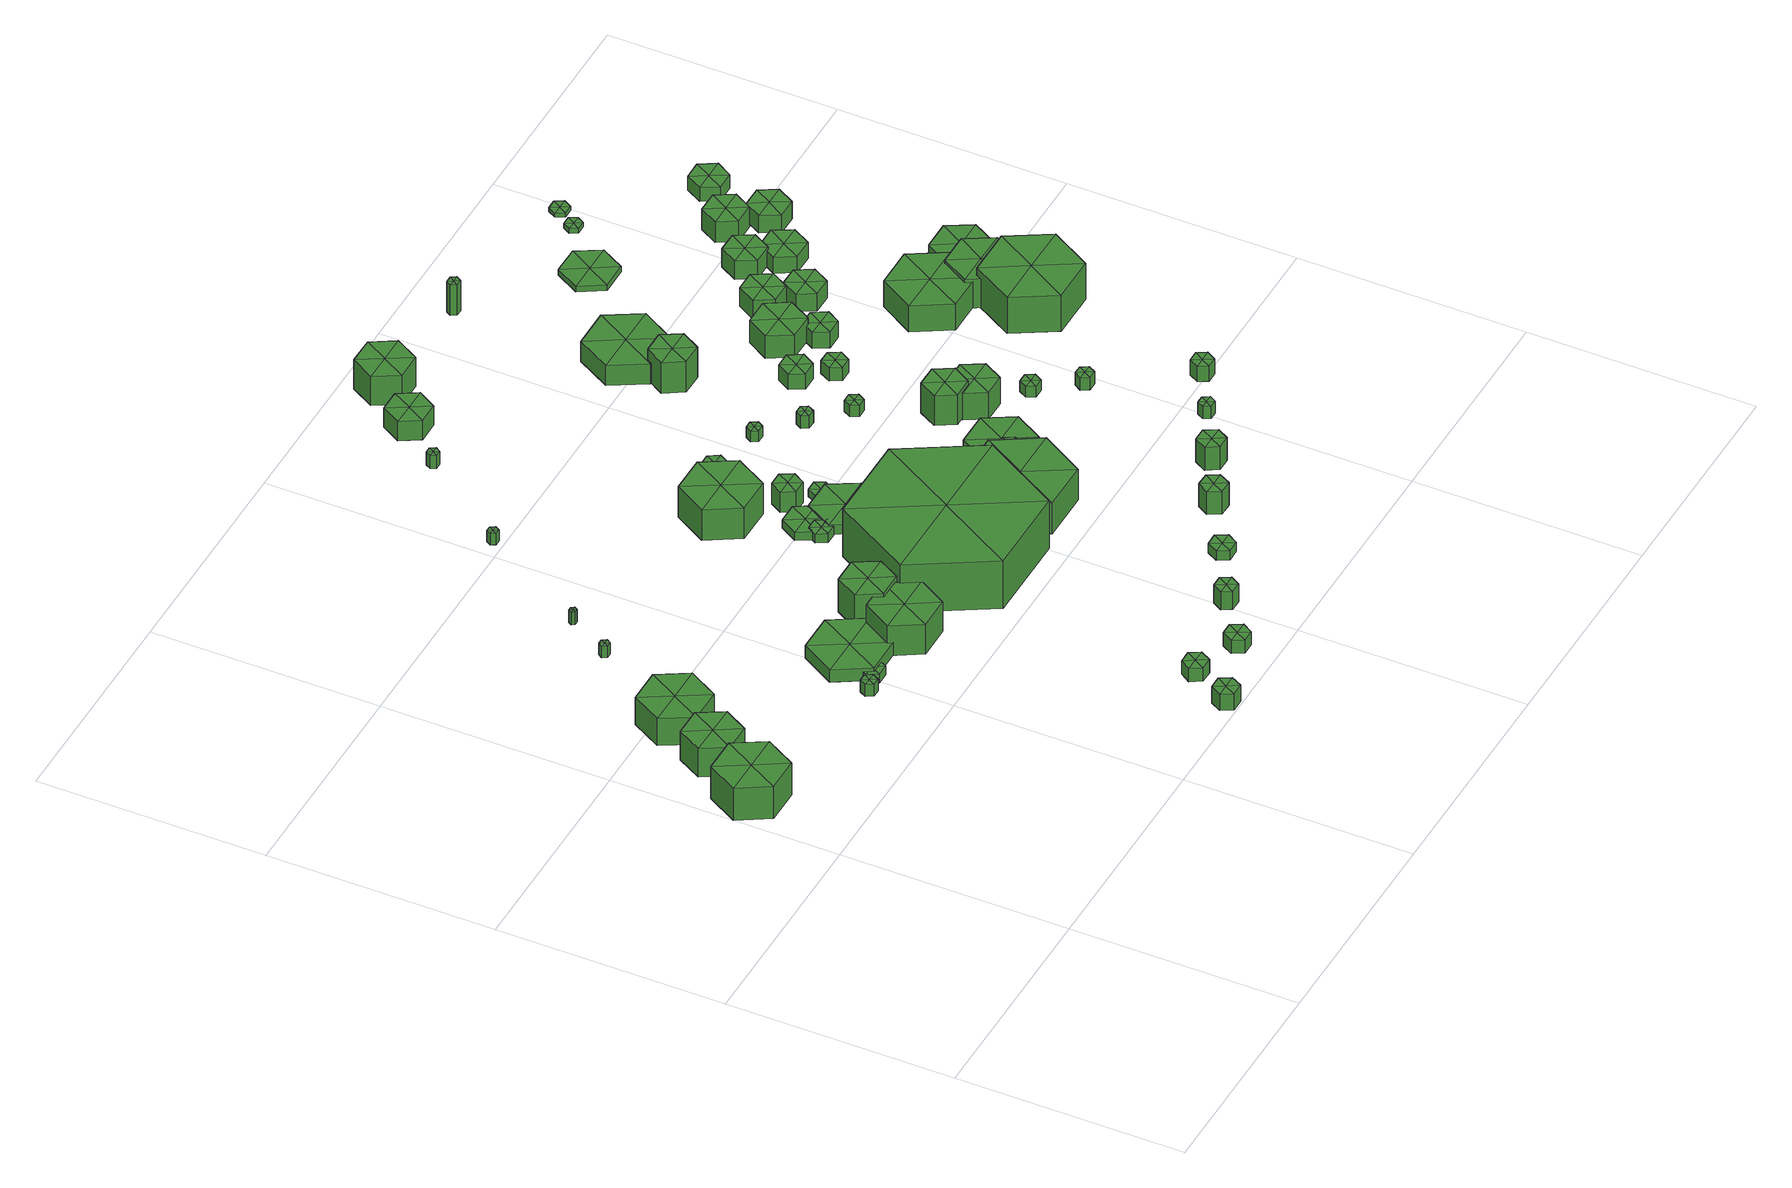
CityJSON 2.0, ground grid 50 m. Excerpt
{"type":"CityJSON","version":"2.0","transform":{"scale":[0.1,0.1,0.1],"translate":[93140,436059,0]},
"CityObjects":{
"tree1":{"type":"SolitaryVegetationObject","attributes":{"Point Count":10255,"Average Intensity":0,"Average Number of Returns":3.85},"geometry":[{"type":"MultiSurface","lod":"1","boundaries":[[[0,1,2]],[[0,2,3]],[[0,3,4]],[[0,4,5]],[[0,5,6]],[[0,6,1]],[[1,7,8,2]],[[2,8,9,3]],[[3,9,10,4]],[[4,10,11,5]],[[5,11,12,6]],[[6,12,7,1]],[[13,8,7]],[[13,9,8]],[[13,10,9]],[[13,11,10]],[[13,12,11]],[[13,7,12]]]}]},
"tree2":{"type":"SolitaryVegetationObject","attributes":{"Point Count":6883,"Average Intensity":0,"Average Number of Returns":3.91},"geometry":[{"type":"MultiSurface","lod":"1","boundaries":[[[14,15,16]],[[14,16,17]],[[14,17,18]],[[14,18,19]],[[14,19,20]],[[14,20,15]],[[15,21,22,16]],[[16,22,23,17]],[[17,23,24,18]],[[18,24,25,19]],[[19,25,26,20]],[[20,26,21,15]],[[27,22,21]],[[27,23,22]],[[27,24,23]],[[27,25,24]],[[27,26,25]],[[27,21,26]]]}]},
"tree3":{"type":"SolitaryVegetationObject","attributes":{"Point Count":7567,"Average Intensity":0,"Average Number of Returns":3.78},"geometry":[{"type":"MultiSurface","lod":"1","boundaries":[[[28,29,30]],[[28,30,31]],[[28,31,32]],[[28,32,33]],[[28,33,34]],[[28,34,29]],[[29,35,36,30]],[[30,36,37,31]],[[31,37,38,32]],[[32,38,39,33]],[[33,39,40,34]],[[34,40,35,29]],[[41,36,35]],[[41,37,36]],[[41,38,37]],[[41,39,38]],[[41,40,39]],[[41,35,40]]]}]},
"tree4":{"type":"SolitaryVegetationObject","attributes":{"Point Count":204,"Average Intensity":0,"Average Number of Returns":1.75},"geometry":[{"type":"MultiSurface","lod":"1","boundaries":[[[42,43,44]],[[42,44,45]],[[42,45,46]],[[42,46,47]],[[42,47,48]],[[42,48,43]],[[43,49,50,44]],[[44,50,51,45]],[[45,51,52,46]],[[46,52,53,47]],[[47,53,54,48]],[[48,54,49,43]],[[55,50,49]],[[55,51,50]],[[55,52,51]],[[55,53,52]],[[55,54,53]],[[55,49,54]]]}]},
"tree5":{"type":"SolitaryVegetationObject","attributes":{"Point Count":142,"Average Intensity":0,"Average Number of Returns":3.11},"geometry":[{"type":"MultiSurface","lod":"1","boundaries":[[[56,57,58]],[[56,58,59]],[[56,59,60]],[[56,60,61]],[[56,61,62]],[[56,62,57]],[[57,63,64,58]],[[58,64,65,59]],[[59,65,66,60]],[[60,66,67,61]],[[61,67,68,62]],[[62,68,63,57]],[[69,64,63]],[[69,65,64]],[[69,66,65]],[[69,67,66]],[[69,68,67]],[[69,63,68]]]}]},
"tree6":{"type":"SolitaryVegetationObject","attributes":{"Point Count":363,"Average Intensity":0,"Average Number of Returns":2.79},"geometry":[{"type":"MultiSurface","lod":"1","boundaries":[[[70,71,72]],[[70,72,73]],[[70,73,74]],[[70,74,75]],[[70,75,76]],[[70,76,71]],[[71,77,78,72]],[[72,78,79,73]],[[73,79,80,74]],[[74,80,81,75]],[[75,81,82,76]],[[76,82,77,71]],[[83,78,77]],[[83,79,78]],[[83,80,79]],[[83,81,80]],[[83,82,81]],[[83,77,82]]]}]},
"tree7":{"type":"SolitaryVegetationObject","attributes":{"Point Count":779,"Average Intensity":0,"Average Number of Returns":4.23},"geometry":[{"type":"MultiSurface","lod":"1","boundaries":[[[84,85,86]],[[84,86,87]],[[84,87,88]],[[84,88,89]],[[84,89,90]],[[84,90,85]],[[85,91,92,86]],[[86,92,93,87]],[[87,93,94,88]],[[88,94,95,89]],[[89,95,96,90]],[[90,96,91,85]],[[97,92,91]],[[97,93,92]],[[97,94,93]],[[97,95,94]],[[97,96,95]],[[97,91,96]]]}]},
"tree8":{"type":"SolitaryVegetationObject","attributes":{"Point Count":1759,"Average Intensity":0,"Average Number of Returns":2.77},"geometry":[{"type":"MultiSurface","lod":"1","boundaries":[[[98,99,100]],[[98,100,101]],[[98,101,102]],[[98,102,103]],[[98,103,104]],[[98,104,99]],[[99,105,106,100]],[[100,106,107,101]],[[101,107,108,102]],[[102,108,109,103]],[[103,109,110,104]],[[104,110,105,99]],[[111,106,105]],[[111,107,106]],[[111,108,107]],[[111,109,108]],[[111,110,109]],[[111,105,110]]]}]},
"tree9":{"type":"SolitaryVegetationObject","attributes":{"Point Count":129,"Average Intensity":0,"Average Number of Returns":3.16},"geometry":[{"type":"MultiSurface","lod":"1","boundaries":[[[112,113,114]],[[112,114,115]],[[112,115,116]],[[112,116,117]],[[112,117,118]],[[112,118,113]],[[113,119,120,114]],[[114,120,121,115]],[[115,121,122,116]],[[116,122,123,117]],[[117,123,124,118]],[[118,124,119,113]],[[125,120,119]],[[125,121,120]],[[125,122,121]],[[125,123,122]],[[125,124,123]],[[125,119,124]]]}]},
"tree10":{"type":"SolitaryVegetationObject","attributes":{"Point Count":512,"Average Intensity":0,"Average Number of Returns":4.14},"geometry":[{"type":"MultiSurface","lod":"1","boundaries":[[[126,127,128]],[[126,128,129]],[[126,129,130]],[[126,130,131]],[[126,131,132]],[[126,132,127]],[[127,133,134,128]],[[128,134,135,129]],[[129,135,136,130]],[[130,136,137,131]],[[131,137,138,132]],[[132,138,133,127]],[[139,134,133]],[[139,135,134]],[[139,136,135]],[[139,137,136]],[[139,138,137]],[[139,133,138]]]}]},
"tree11":{"type":"SolitaryVegetationObject","attributes":{"Point Count":4995,"Average Intensity":0,"Average Number of Returns":3.78},"geometry":[{"type":"MultiSurface","lod":"1","boundaries":[[[140,141,142]],[[140,142,143]],[[140,143,144]],[[140,144,145]],[[140,145,146]],[[140,146,141]],[[141,147,148,142]],[[142,148,149,143]],[[143,149,150,144]],[[144,150,151,145]],[[145,151,152,146]],[[146,152,147,141]],[[153,148,147]],[[153,149,148]],[[153,150,149]],[[153,151,150]],[[153,152,151]],[[153,147,152]]]}]},
"tree12":{"type":"SolitaryVegetationObject","attributes":{"Point Count":1587,"Average Intensity":0,"Average Number of Returns":3.86},"geometry":[{"type":"MultiSurface","lod":"1","boundaries":[[[154,155,156]],[[154,156,157]],[[154,157,158]],[[154,158,159]],[[154,159,160]],[[154,160,155]],[[155,161,162,156]],[[156,162,163,157]],[[157,163,164,158]],[[158,164,165,159]],[[159,165,166,160]],[[160,166,161,155]],[[167,162,161]],[[167,163,162]],[[167,164,163]],[[167,165,164]],[[167,166,165]],[[167,161,166]]]}]},
"tree13":{"type":"SolitaryVegetationObject","attributes":{"Point Count":601,"Average Intensity":0,"Average Number of Returns":4.04},"geometry":[{"type":"MultiSurface","lod":"1","boundaries":[[[168,169,170]],[[168,170,171]],[[168,171,172]],[[168,172,173]],[[168,173,174]],[[168,174,169]],[[169,175,176,170]],[[170,176,177,171]],[[171,177,178,172]],[[172,178,179,173]],[[173,179,180,174]],[[174,180,175,169]],[[181,176,175]],[[181,177,176]],[[181,178,177]],[[181,179,178]],[[181,180,179]],[[181,175,180]]]}]},
"tree14":{"type":"SolitaryVegetationObject","attributes":{"Point Count":152,"Average Intensity":0,"Average Number of Returns":3.23},"geometry":[{"type":"MultiSurface","lod":"1","boundaries":[[[182,183,184]],[[182,184,185]],[[182,185,186]],[[182,186,187]],[[182,187,188]],[[182,188,183]],[[183,189,190,184]],[[184,190,191,185]],[[185,191,192,186]],[[186,192,193,187]],[[187,193,194,188]],[[188,194,189,183]],[[195,190,189]],[[195,191,190]],[[195,192,191]],[[195,193,192]],[[195,194,193]],[[195,189,194]]]}]},
"tree15":{"type":"SolitaryVegetationObject","attributes":{"Point Count":651,"Average Intensity":0,"Average Number of Returns":4.26},"geometry":[{"type":"MultiSurface","lod":"1","boundaries":[[[196,197,198]],[[196,198,199]],[[196,199,200]],[[196,200,201]],[[196,201,202]],[[196,202,197]],[[197,203,204,198]],[[198,204,205,199]],[[199,205,206,200]],[[200,206,207,201]],[[201,207,208,202]],[[202,208,203,197]],[[209,204,203]],[[209,205,204]],[[209,206,205]],[[209,207,206]],[[209,208,207]],[[209,203,208]]]}]},
"tree16":{"type":"SolitaryVegetationObject","attributes":{"Point Count":48356,"Average Intensity":0,"Average Number of Returns":3.88},"geometry":[{"type":"MultiSurface","lod":"1","boundaries":[[[210,211,212]],[[210,212,213]],[[210,213,214]],[[210,214,215]],[[210,215,216]],[[210,216,211]],[[211,217,218,212]],[[212,218,219,213]],[[213,219,220,214]],[[214,220,221,215]],[[215,221,222,216]],[[216,222,217,211]],[[223,218,217]],[[223,219,218]],[[223,220,219]],[[223,221,220]],[[223,222,221]],[[223,217,222]]]}]},
"tree17":{"type":"SolitaryVegetationObject","attributes":{"Point Count":199,"Average Intensity":0,"Average Number of Returns":3.47},"geometry":[{"type":"MultiSurface","lod":"1","boundaries":[[[224,225,226]],[[224,226,227]],[[224,227,228]],[[224,228,229]],[[224,229,230]],[[224,230,225]],[[225,231,232,226]],[[226,232,233,227]],[[227,233,234,228]],[[228,234,235,229]],[[229,235,236,230]],[[230,236,231,225]],[[237,232,231]],[[237,233,232]],[[237,234,233]],[[237,235,234]],[[237,236,235]],[[237,231,236]]]}]},
"tree18":{"type":"SolitaryVegetationObject","attributes":{"Point Count":433,"Average Intensity":0,"Average Number of Returns":3.18},"geometry":[{"type":"MultiSurface","lod":"1","boundaries":[[[238,239,240]],[[238,240,241]],[[238,241,242]],[[238,242,243]],[[238,243,244]],[[238,244,239]],[[239,245,246,240]],[[240,246,247,241]],[[241,247,248,242]],[[242,248,249,243]],[[243,249,250,244]],[[244,250,245,239]],[[251,246,245]],[[251,247,246]],[[251,248,247]],[[251,249,248]],[[251,250,249]],[[251,245,250]]]}]},
"tree19":{"type":"SolitaryVegetationObject","attributes":{"Point Count":2007,"Average Intensity":0,"Average Number of Returns":2.82},"geometry":[{"type":"MultiSurface","lod":"1","boundaries":[[[252,253,254]],[[252,254,255]],[[252,255,256]],[[252,256,257]],[[252,257,258]],[[252,258,253]],[[253,259,260,254]],[[254,260,261,255]],[[255,261,262,256]],[[256,262,263,257]],[[257,263,264,258]],[[258,264,259,253]],[[265,260,259]],[[265,261,260]],[[265,262,261]],[[265,263,262]],[[265,264,263]],[[265,259,264]]]}]},
"tree20":{"type":"SolitaryVegetationObject","attributes":{"Point Count":2214,"Average Intensity":0,"Average Number of Returns":3.38},"geometry":[{"type":"MultiSurface","lod":"1","boundaries":[[[266,267,268]],[[266,268,269]],[[266,269,270]],[[266,270,271]],[[266,271,272]],[[266,272,267]],[[267,273,274,268]],[[268,274,275,269]],[[269,275,276,270]],[[270,276,277,271]],[[271,277,278,272]],[[272,278,273,267]],[[279,274,273]],[[279,275,274]],[[279,276,275]],[[279,277,276]],[[279,278,277]],[[279,273,278]]]}]},
"tree21":{"type":"SolitaryVegetationObject","attributes":{"Point Count":153,"Average Intensity":0,"Average Number of Returns":3.01},"geometry":[{"type":"MultiSurface","lod":"1","boundaries":[[[280,281,282]],[[280,282,283]],[[280,283,284]],[[280,284,285]],[[280,285,286]],[[280,286,281]],[[281,287,288,282]],[[282,288,289,283]],[[283,289,290,284]],[[284,290,291,285]],[[285,291,292,286]],[[286,292,287,281]],[[293,288,287]],[[293,289,288]],[[293,290,289]],[[293,291,290]],[[293,292,291]],[[293,287,292]]]}]},
"tree22":{"type":"SolitaryVegetationObject","attributes":{"Point Count":744,"Average Intensity":0,"Average Number of Returns":3.3},"geometry":[{"type":"MultiSurface","lod":"1","boundaries":[[[294,295,296]],[[294,296,297]],[[294,297,298]],[[294,298,299]],[[294,299,300]],[[294,300,295]],[[295,301,302,296]],[[296,302,303,297]],[[297,303,304,298]],[[298,304,305,299]],[[299,305,306,300]],[[300,306,301,295]],[[307,302,301]],[[307,303,302]],[[307,304,303]],[[307,305,304]],[[307,306,305]],[[307,301,306]]]}]},
"tree23":{"type":"SolitaryVegetationObject","attributes":{"Point Count":1454,"Average Intensity":0,"Average Number of Returns":3.81},"geometry":[{"type":"MultiSurface","lod":"1","boundaries":[[[308,309,310]],[[308,310,311]],[[308,311,312]],[[308,312,313]],[[308,313,314]],[[308,314,309]],[[309,315,316,310]],[[310,316,317,311]],[[311,317,318,312]],[[312,318,319,313]],[[313,319,320,314]],[[314,320,315,309]],[[321,316,315]],[[321,317,316]],[[321,318,317]],[[321,319,318]],[[321,320,319]],[[321,315,320]]]}]},
"tree24":{"type":"SolitaryVegetationObject","attributes":{"Point Count":335,"Average Intensity":0,"Average Number of Returns":3.13},"geometry":[{"type":"MultiSurface","lod":"1","boundaries":[[[322,323,324]],[[322,324,325]],[[322,325,326]],[[322,326,327]],[[322,327,328]],[[322,328,323]],[[323,329,330,324]],[[324,330,331,325]],[[325,331,332,326]],[[326,332,333,327]],[[327,333,334,328]],[[328,334,329,323]],[[335,330,329]],[[335,331,330]],[[335,332,331]],[[335,333,332]],[[335,334,333]],[[335,329,334]]]}]},
"tree25":{"type":"SolitaryVegetationObject","attributes":{"Point Count":304,"Average Intensity":0,"Average Number of Returns":2.59},"geometry":[{"type":"MultiSurface","lod":"1","boundaries":[[[336,337,338]],[[336,338,339]],[[336,339,340]],[[336,340,341]],[[336,341,342]],[[336,342,337]],[[337,343,344,338]],[[338,344,345,339]],[[339,345,346,340]],[[340,346,347,341]],[[341,347,348,342]],[[342,348,343,337]],[[349,344,343]],[[349,345,344]],[[349,346,345]],[[349,347,346]],[[349,348,347]],[[349,343,348]]]}]},
"tree26":{"type":"SolitaryVegetationObject","attributes":{"Point Count":5925,"Average Intensity":0,"Average Number of Returns":3.79},"geometry":[{"type":"MultiSurface","lod":"1","boundaries":[[[350,351,352]],[[350,352,353]],[[350,353,354]],[[350,354,355]],[[350,355,356]],[[350,356,351]],[[351,357,358,352]],[[352,358,359,353]],[[353,359,360,354]],[[354,360,361,355]],[[355,361,362,356]],[[356,362,357,351]],[[363,358,357]],[[363,359,358]],[[363,360,359]],[[363,361,360]],[[363,362,361]],[[363,357,362]]]}]},
"tree27":{"type":"SolitaryVegetationObject","attributes":{"Point Count":3020,"Average Intensity":0,"Average Number of Returns":3.9},"geometry":[{"type":"MultiSurface","lod":"1","boundaries":[[[364,365,366]],[[364,366,367]],[[364,367,368]],[[364,368,369]],[[364,369,370]],[[364,370,365]],[[365,371,372,366]],[[366,372,373,367]],[[367,373,374,368]],[[368,374,375,369]],[[369,375,376,370]],[[370,376,371,365]],[[377,372,371]],[[377,373,372]],[[377,374,373]],[[377,375,374]],[[377,376,375]],[[377,371,376]]]}]},
"tree28":{"type":"SolitaryVegetationObject","attributes":{"Point Count":1573,"Average Intensity":0,"Average Number of Returns":2.73},"geometry":[{"type":"MultiSurface","lod":"1","boundaries":[[[378,379,380]],[[378,380,381]],[[378,381,382]],[[378,382,383]],[[378,383,384]],[[378,384,379]],[[379,385,386,380]],[[380,386,387,381]],[[381,387,388,382]],[[382,388,389,383]],[[383,389,390,384]],[[384,390,385,379]],[[391,386,385]],[[391,387,386]],[[391,388,387]],[[391,389,388]],[[391,390,389]],[[391,385,390]]]}]},
"tree29":{"type":"SolitaryVegetationObject","attributes":{"Point Count":1858,"Average Intensity":0,"Average Number of Returns":4.19},"geometry":[{"type":"MultiSurface","lod":"1","boundaries":[[[392,393,394]],[[392,394,395]],[[392,395,396]],[[392,396,397]],[[392,397,398]],[[392,398,393]],[[393,399,400,394]],[[394,400,401,395]],[[395,401,402,396]],[[396,402,403,397]],[[397,403,404,398]],[[398,404,399,393]],[[405,400,399]],[[405,401,400]],[[405,402,401]],[[405,403,402]],[[405,404,403]],[[405,399,404]]]}]},
"tree30":{"type":"SolitaryVegetationObject","attributes":{"Point Count":348,"Average Intensity":0,"Average Number of Returns":1.92},"geometry":[{"type":"MultiSurface","lod":"1","boundaries":[[[406,407,408]],[[406,408,409]],[[406,409,410]],[[406,410,411]],[[406,411,412]],[[406,412,407]],[[407,413,414,408]],[[408,414,415,409]],[[409,415,416,410]],[[410,416,417,411]],[[411,417,418,412]],[[412,418,413,407]],[[419,414,413]],[[419,415,414]],[[419,416,415]],[[419,417,416]],[[419,418,417]],[[419,413,418]]]}]},
"tree31":{"type":"SolitaryVegetationObject","attributes":{"Point Count":319,"Average Intensity":0,"Average Number of Returns":3.71},"geometry":[{"type":"MultiSurface","lod":"1","boundaries":[[[420,421,422]],[[420,422,423]],[[420,423,424]],[[420,424,425]],[[420,425,426]],[[420,426,421]],[[421,427,428,422]],[[422,428,429,423]],[[423,429,430,424]],[[424,430,431,425]],[[425,431,432,426]],[[426,432,427,421]],[[433,428,427]],[[433,429,428]],[[433,430,429]],[[433,431,430]],[[433,432,431]],[[433,427,432]]]}]},
"tree32":{"type":"SolitaryVegetationObject","attributes":{"Point Count":6225,"Average Intensity":0,"Average Number of Returns":3.82},"geometry":[{"type":"MultiSurface","lod":"1","boundaries":[[[434,435,436]],[[434,436,437]],[[434,437,438]],[[434,438,439]],[[434,439,440]],[[434,440,435]],[[435,441,442,436]],[[436,442,443,437]],[[437,443,444,438]],[[438,444,445,439]],[[439,445,446,440]],[[440,446,441,435]],[[447,442,441]],[[447,443,442]],[[447,444,443]],[[447,445,444]],[[447,446,445]],[[447,441,446]]]}]},
"tree33":{"type":"SolitaryVegetationObject","attributes":{"Point Count":1496,"Average Intensity":0,"Average Number of Returns":3.72},"geometry":[{"type":"MultiSurface","lod":"1","boundaries":[[[448,449,450]],[[448,450,451]],[[448,451,452]],[[448,452,453]],[[448,453,454]],[[448,454,449]],[[449,455,456,450]],[[450,456,457,451]],[[451,457,458,452]],[[452,458,459,453]],[[453,459,460,454]],[[454,460,455,449]],[[461,456,455]],[[461,457,456]],[[461,458,457]],[[461,459,458]],[[461,460,459]],[[461,455,460]]]}]},
"tree34":{"type":"SolitaryVegetationObject","attributes":{"Point Count":400,"Average Intensity":0,"Average Number of Returns":3.74},"geometry":[{"type":"MultiSurface","lod":"1","boundaries":[[[462,463,464]],[[462,464,465]],[[462,465,466]],[[462,466,467]],[[462,467,468]],[[462,468,463]],[[463,469,470,464]],[[464,470,471,465]],[[465,471,472,466]],[[466,472,473,467]],[[467,473,474,468]],[[468,474,469,463]],[[475,470,469]],[[475,471,470]],[[475,472,471]],[[475,473,472]],[[475,474,473]],[[475,469,474]]]}]},
"tree35":{"type":"SolitaryVegetationObject","attributes":{"Point Count":1701,"Average Intensity":0,"Average Number of Returns":3.98},"geometry":[{"type":"MultiSurface","lod":"1","boundaries":[[[476,477,478]],[[476,478,479]],[[476,479,480]],[[476,480,481]],[[476,481,482]],[[476,482,477]],[[477,483,484,478]],[[478,484,485,479]],[[479,485,486,480]],[[480,486,487,481]],[[481,487,488,482]],[[482,488,483,477]],[[489,484,483]],[[489,485,484]],[[489,486,485]],[[489,487,486]],[[489,488,487]],[[489,483,488]]]}]},
"tree36":{"type":"SolitaryVegetationObject","attributes":{"Point Count":415,"Average Intensity":0,"Average Number of Returns":3.46},"geometry":[{"type":"MultiSurface","lod":"1","boundaries":[[[490,491,492]],[[490,492,493]],[[490,493,494]],[[490,494,495]],[[490,495,496]],[[490,496,491]],[[491,497,498,492]],[[492,498,499,493]],[[493,499,500,494]],[[494,500,501,495]],[[495,501,502,496]],[[496,502,497,491]],[[503,498,497]],[[503,499,498]],[[503,500,499]],[[503,501,500]],[[503,502,501]],[[503,497,502]]]}]},
"tree37":{"type":"SolitaryVegetationObject","attributes":{"Point Count":1067,"Average Intensity":0,"Average Number of Returns":2.65},"geometry":[{"type":"MultiSurface","lod":"1","boundaries":[[[504,505,506]],[[504,506,507]],[[504,507,508]],[[504,508,509]],[[504,509,510]],[[504,510,505]],[[505,511,512,506]],[[506,512,513,507]],[[507,513,514,508]],[[508,514,515,509]],[[509,515,516,510]],[[510,516,511,505]],[[517,512,511]],[[517,513,512]],[[517,514,513]],[[517,515,514]],[[517,516,515]],[[517,511,516]]]}]},
"tree38":{"type":"SolitaryVegetationObject","attributes":{"Point Count":260,"Average Intensity":0,"Average Number of Returns":1.62},"geometry":[{"type":"MultiSurface","lod":"1","boundaries":[[[518,519,520]],[[518,520,521]],[[518,521,522]],[[518,522,523]],[[518,523,524]],[[518,524,519]],[[519,525,526,520]],[[520,526,527,521]],[[521,527,528,522]],[[522,528,529,523]],[[523,529,530,524]],[[524,530,525,519]],[[531,526,525]],[[531,527,526]],[[531,528,527]],[[531,529,528]],[[531,530,529]],[[531,525,530]]]}]},
"tree39":{"type":"SolitaryVegetationObject","attributes":{"Point Count":3592,"Average Intensity":0,"Average Number of Returns":4.32},"geometry":[{"type":"MultiSurface","lod":"1","boundaries":[[[532,533,534]],[[532,534,535]],[[532,535,536]],[[532,536,537]],[[532,537,538]],[[532,538,533]],[[533,539,540,534]],[[534,540,541,535]],[[535,541,542,536]],[[536,542,543,537]],[[537,543,544,538]],[[538,544,539,533]],[[545,540,539]],[[545,541,540]],[[545,542,541]],[[545,543,542]],[[545,544,543]],[[545,539,544]]]}]},
"tree40":{"type":"SolitaryVegetationObject","attributes":{"Point Count":1185,"Average Intensity":0,"Average Number of Returns":3.66},"geometry":[{"type":"MultiSurface","lod":"1","boundaries":[[[546,547,548]],[[546,548,549]],[[546,549,550]],[[546,550,551]],[[546,551,552]],[[546,552,547]],[[547,553,554,548]],[[548,554,555,549]],[[549,555,556,550]],[[550,556,557,551]],[[551,557,558,552]],[[552,558,553,547]],[[559,554,553]],[[559,555,554]],[[559,556,555]],[[559,557,556]],[[559,558,557]],[[559,553,558]]]}]},
"tree41":{"type":"SolitaryVegetationObject","attributes":{"Point Count":1926,"Average Intensity":0,"Average Number of Returns":3.17},"geometry":[{"type":"MultiSurface","lod":"1","boundaries":[[[560,561,562]],[[560,562,563]],[[560,563,564]],[[560,564,565]],[[560,565,566]],[[560,566,561]],[[561,567,568,562]],[[562,568,569,563]],[[563,569,570,564]],[[564,570,571,565]],[[565,571,572,566]],[[566,572,567,561]],[[573,568,567]],[[573,569,568]],[[573,570,569]],[[573,571,570]],[[573,572,571]],[[573,567,572]]]}]},
"tree42":{"type":"SolitaryVegetationObject","attributes":{"Point Count":806,"Average Intensity":0,"Average Number of Returns":3.67},"geometry":[{"type":"MultiSurface","lod":"1","boundaries":[[[574,575,576]],[[574,576,577]],[[574,577,578]],[[574,578,579]],[[574,579,580]],[[574,580,575]],[[575,581,582,576]],[[576,582,583,577]],[[577,583,584,578]],[[578,584,585,579]],[[579,585,586,580]],[[580,586,581,575]],[[587,582,581]],[[587,583,582]],[[587,584,583]],[[587,585,584]],[[587,586,585]],[[587,581,586]]]}]},
"tree43":{"type":"SolitaryVegetationObject","attributes":{"Point Count":142,"Average Intensity":0,"Average Number of Returns":2.89},"geometry":[{"type":"MultiSurface","lod":"1","boundaries":[[[588,589,590]],[[588,590,591]],[[588,591,592]],[[588,592,593]],[[588,593,594]],[[588,594,589]],[[589,595,596,590]],[[590,596,597,591]],[[591,597,598,592]],[[592,598,599,593]],[[593,599,600,594]],[[594,600,595,589]],[[601,596,595]],[[601,597,596]],[[601,598,597]],[[601,599,598]],[[601,600,599]],[[601,595,600]]]}]},
"tree44":{"type":"SolitaryVegetationObject","attributes":{"Point Count":359,"Average Intensity":0,"Average Number of Returns":3.56},"geometry":[{"type":"MultiSurface","lod":"1","boundaries":[[[602,603,604]],[[602,604,605]],[[602,605,606]],[[602,606,607]],[[602,607,608]],[[602,608,603]],[[603,609,610,604]],[[604,610,611,605]],[[605,611,612,606]],[[606,612,613,607]],[[607,613,614,608]],[[608,614,609,603]],[[615,610,609]],[[615,611,610]],[[615,612,611]],[[615,613,612]],[[615,614,613]],[[615,609,614]]]}]},
"tree45":{"type":"SolitaryVegetationObject","attributes":{"Point Count":432,"Average Intensity":0,"Average Number of Returns":3.73},"geometry":[{"type":"MultiSurface","lod":"1","boundaries":[[[616,617,618]],[[616,618,619]],[[616,619,620]],[[616,620,621]],[[616,621,622]],[[616,622,617]],[[617,623,624,618]],[[618,624,625,619]],[[619,625,626,620]],[[620,626,627,621]],[[621,627,628,622]],[[622,628,623,617]],[[629,624,623]],[[629,625,624]],[[629,626,625]],[[629,627,626]],[[629,628,627]],[[629,623,628]]]}]},
"tree46":{"type":"SolitaryVegetationObject","attributes":{"Point Count":130,"Average Intensity":0,"Average Number of Returns":1.58},"geometry":[{"type":"MultiSurface","lod":"1","boundaries":[[[630,631,632]],[[630,632,633]],[[630,633,634]],[[630,634,635]],[[630,635,636]],[[630,636,631]],[[631,637,638,632]],[[632,638,639,633]],[[633,639,640,634]],[[634,640,641,635]],[[635,641,642,636]],[[636,642,637,631]],[[643,638,637]],[[643,639,638]],[[643,640,639]],[[643,641,640]],[[643,642,641]],[[643,637,642]]]}]},
"tree47":{"type":"SolitaryVegetationObject","attributes":{"Point Count":3919,"Average Intensity":0,"Average Number of Returns":3.82},"geometry":[{"type":"MultiSurface","lod":"1","boundaries":[[[644,645,646]],[[644,646,647]],[[644,647,648]],[[644,648,649]],[[644,649,650]],[[644,650,645]],[[645,651,652,646]],[[646,652,653,647]],[[647,653,654,648]],[[648,654,655,649]],[[649,655,656,650]],[[650,656,651,645]],[[657,652,651]],[[657,653,652]],[[657,654,653]],[[657,655,654]],[[657,656,655]],[[657,651,656]]]}]},
"tree48":{"type":"SolitaryVegetationObject","attributes":{"Point Count":1992,"Average Intensity":0,"Average Number of Returns":3.77},"geometry":[{"type":"MultiSurface","lod":"1","boundaries":[[[658,659,660]],[[658,660,661]],[[658,661,662]],[[658,662,663]],[[658,663,664]],[[658,664,659]],[[659,665,666,660]],[[660,666,667,661]],[[661,667,668,662]],[[662,668,669,663]],[[663,669,670,664]],[[664,670,665,659]],[[671,666,665]],[[671,667,666]],[[671,668,667]],[[671,669,668]],[[671,670,669]],[[671,665,670]]]}]},
"tree49":{"type":"SolitaryVegetationObject","attributes":{"Point Count":840,"Average Intensity":0,"Average Number of Returns":3.75},"geometry":[{"type":"MultiSurface","lod":"1","boundaries":[[[672,673,674]],[[672,674,675]],[[672,675,676]],[[672,676,677]],[[672,677,678]],[[672,678,673]],[[673,679,680,674]],[[674,680,681,675]],[[675,681,682,676]],[[676,682,683,677]],[[677,683,684,678]],[[678,684,679,673]],[[685,680,679]],[[685,681,680]],[[685,682,681]],[[685,683,682]],[[685,684,683]],[[685,679,684]]]}]},
"tree50":{"type":"SolitaryVegetationObject","attributes":{"Point Count":2900,"Average Intensity":0,"Average Number of Returns":3.69},"geometry":[{"type":"MultiSurface","lod":"1","boundaries":[[[686,687,688]],[[686,688,689]],[[686,689,690]],[[686,690,691]],[[686,691,692]],[[686,692,687]],[[687,693,694,688]],[[688,694,695,689]],[[689,695,696,690]],[[690,696,697,691]],[[691,697,698,692]],[[692,698,693,687]],[[699,694,693]],[[699,695,694]],[[699,696,695]],[[699,697,696]],[[699,698,697]],[[699,693,698]]]}]},
"tree51":{"type":"SolitaryVegetationObject","attributes":{"Point Count":2158,"Average Intensity":0,"Average Number of Returns":3.61},"geometry":[{"type":"MultiSurface","lod":"1","boundaries":[[[700,701,702]],[[700,702,703]],[[700,703,704]],[[700,704,705]],[[700,705,706]],[[700,706,701]],[[701,707,708,702]],[[702,708,709,703]],[[703,709,710,704]],[[704,710,711,705]],[[705,711,712,706]],[[706,712,707,701]],[[713,708,707]],[[713,709,708]],[[713,710,709]],[[713,711,710]],[[713,712,711]],[[713,707,712]]]}]},
"tree52":{"type":"SolitaryVegetationObject","attributes":{"Point Count":746,"Average Intensity":0,"Average Number of Returns":2.89},"geometry":[{"type":"MultiSurface","lod":"1","boundaries":[[[714,715,716]],[[714,716,717]],[[714,717,718]],[[714,718,719]],[[714,719,720]],[[714,720,715]],[[715,721,722,716]],[[716,722,723,717]],[[717,723,724,718]],[[718,724,725,719]],[[719,725,726,720]],[[720,726,721,715]],[[727,722,721]],[[727,723,722]],[[727,724,723]],[[727,725,724]],[[727,726,725]],[[727,721,726]]]}]},
"tree53":{"type":"SolitaryVegetationObject","attributes":{"Point Count":1130,"Average Intensity":0,"Average Number of Returns":1.96},"geometry":[{"type":"MultiSurface","lod":"1","boundaries":[[[728,729,730]],[[728,730,731]],[[728,731,732]],[[728,732,733]],[[728,733,734]],[[728,734,729]],[[729,735,736,730]],[[730,736,737,731]],[[731,737,738,732]],[[732,738,739,733]],[[733,739,740,734]],[[734,740,735,729]],[[741,736,735]],[[741,737,736]],[[741,738,737]],[[741,739,738]],[[741,740,739]],[[741,735,740]]]}]},
"tree54":{"type":"SolitaryVegetationObject","attributes":{"Point Count":2077,"Average Intensity":0,"Average Number of Returns":1.51},"geometry":[{"type":"MultiSurface","lod":"1","boundaries":[[[742,743,744]],[[742,744,745]],[[742,745,746]],[[742,746,747]],[[742,747,748]],[[742,748,743]],[[743,749,750,744]],[[744,750,751,745]],[[745,751,752,746]],[[746,752,753,747]],[[747,753,754,748]],[[748,754,749,743]],[[755,750,749]],[[755,751,750]],[[755,752,751]],[[755,753,752]],[[755,754,753]],[[755,749,754]]]}]},
"tree55":{"type":"SolitaryVegetationObject","attributes":{"Point Count":2545,"Average Intensity":0,"Average Number of Returns":3.76},"geometry":[{"type":"MultiSurface","lod":"1","boundaries":[[[756,757,758]],[[756,758,759]],[[756,759,760]],[[756,760,761]],[[756,761,762]],[[756,762,757]],[[757,763,764,758]],[[758,764,765,759]],[[759,765,766,760]],[[760,766,767,761]],[[761,767,768,762]],[[762,768,763,757]],[[769,764,763]],[[769,765,764]],[[769,766,765]],[[769,767,766]],[[769,768,767]],[[769,763,768]]]}]},
"tree56":{"type":"SolitaryVegetationObject","attributes":{"Point Count":1832,"Average Intensity":0,"Average Number of Returns":2.76},"geometry":[{"type":"MultiSurface","lod":"1","boundaries":[[[770,771,772]],[[770,772,773]],[[770,773,774]],[[770,774,775]],[[770,775,776]],[[770,776,771]],[[771,777,778,772]],[[772,778,779,773]],[[773,779,780,774]],[[774,780,781,775]],[[775,781,782,776]],[[776,782,777,771]],[[783,778,777]],[[783,779,778]],[[783,780,779]],[[783,781,780]],[[783,782,781]],[[783,777,782]]]}]},
"tree57":{"type":"SolitaryVegetationObject","attributes":{"Point Count":1797,"Average Intensity":0,"Average Number of Returns":3.51},"geometry":[{"type":"MultiSurface","lod":"1","boundaries":[[[784,785,786]],[[784,786,787]],[[784,787,788]],[[784,788,789]],[[784,789,790]],[[784,790,785]],[[785,791,792,786]],[[786,792,793,787]],[[787,793,794,788]],[[788,794,795,789]],[[789,795,796,790]],[[790,796,791,785]],[[797,792,791]],[[797,793,792]],[[797,794,793]],[[797,795,794]],[[797,796,795]],[[797,791,796]]]}]},
"tree58":{"type":"SolitaryVegetationObject","attributes":{"Point Count":165,"Average Intensity":0,"Average Number of Returns":2.69},"geometry":[{"type":"MultiSurface","lod":"1","boundaries":[[[798,799,800]],[[798,800,801]],[[798,801,802]],[[798,802,803]],[[798,803,804]],[[798,804,799]],[[799,805,806,800]],[[800,806,807,801]],[[801,807,808,802]],[[802,808,809,803]],[[803,809,810,804]],[[804,810,805,799]],[[811,806,805]],[[811,807,806]],[[811,808,807]],[[811,809,808]],[[811,810,809]],[[811,805,810]]]}]},
"tree59":{"type":"SolitaryVegetationObject","attributes":{"Point Count":623,"Average Intensity":0,"Average Number of Returns":1.73},"geometry":[{"type":"MultiSurface","lod":"1","boundaries":[[[812,813,814]],[[812,814,815]],[[812,815,816]],[[812,816,817]],[[812,817,818]],[[812,818,813]],[[813,819,820,814]],[[814,820,821,815]],[[815,821,822,816]],[[816,822,823,817]],[[817,823,824,818]],[[818,824,819,813]],[[825,820,819]],[[825,821,820]],[[825,822,821]],[[825,823,822]],[[825,824,823]],[[825,819,824]]]}]},
"tree60":{"type":"SolitaryVegetationObject","attributes":{"Point Count":159,"Average Intensity":0,"Average Number of Returns":2.9},"geometry":[{"type":"MultiSurface","lod":"1","boundaries":[[[826,827,828]],[[826,828,829]],[[826,829,830]],[[826,830,831]],[[826,831,832]],[[826,832,827]],[[827,833,834,828]],[[828,834,835,829]],[[829,835,836,830]],[[830,836,837,831]],[[831,837,838,832]],[[832,838,833,827]],[[839,834,833]],[[839,835,834]],[[839,836,835]],[[839,837,836]],[[839,838,837]],[[839,833,838]]]}]},
"tree61":{"type":"SolitaryVegetationObject","attributes":{"Point Count":2980,"Average Intensity":0,"Average Number of Returns":3.78},"geometry":[{"type":"MultiSurface","lod":"1","boundaries":[[[840,841,842]],[[840,842,843]],[[840,843,844]],[[840,844,845]],[[840,845,846]],[[840,846,841]],[[841,847,848,842]],[[842,848,849,843]],[[843,849,850,844]],[[844,850,851,845]],[[845,851,852,846]],[[846,852,847,841]],[[853,848,847]],[[853,849,848]],[[853,850,849]],[[853,851,850]],[[853,852,851]],[[853,847,852]]]}]},
"tree62":{"type":"SolitaryVegetationObject","attributes":{"Point Count":2413,"Average Intensity":0,"Average Number of Returns":3.69},"geometry":[{"type":"MultiSurface","lod":"1","boundaries":[[[854,855,856]],[[854,856,857]],[[854,857,858]],[[854,858,859]],[[854,859,860]],[[854,860,855]],[[855,861,862,856]],[[856,862,863,857]],[[857,863,864,858]],[[858,864,865,859]],[[859,865,866,860]],[[860,866,861,855]],[[867,862,861]],[[867,863,862]],[[867,864,863]],[[867,865,864]],[[867,866,865]],[[867,861,866]]]}]},
"tree63":{"type":"SolitaryVegetationObject","attributes":{"Point Count":1731,"Average Intensity":0,"Average Number of Returns":3.41},"geometry":[{"type":"MultiSurface","lod":"1","boundaries":[[[868,869,870]],[[868,870,871]],[[868,871,872]],[[868,872,873]],[[868,873,874]],[[868,874,869]],[[869,875,876,870]],[[870,876,877,871]],[[871,877,878,872]],[[872,878,879,873]],[[873,879,880,874]],[[874,880,875,869]],[[881,876,875]],[[881,877,876]],[[881,878,877]],[[881,879,878]],[[881,880,879]],[[881,875,880]]]}]}
},
"vertices":[
[80,732,0],[1,732,0],[41,800,0],[120,800,0],[159,732,0],[120,663,0],[41,663,0],[1,732,82],[41,800,82],[120,800,82],[159,732,82],[120,663,82],[41,663,82],[80,732,82],
[149,850,0],[87,850,0],[118,905,0],[181,905,0],[212,850,0],[181,796,0],[118,796,0],[87,850,73],[118,905,73],[181,905,73],[212,850,73],[181,796,73],[118,796,73],[149,850,73],
[213,964,0],[136,964,0],[174,1031,0],[251,1031,0],[290,964,0],[251,897,0],[174,897,0],[136,964,69],[174,1031,69],[251,1031,69],[290,964,69],[251,897,69],[174,897,69],[213,964,69],
[466,667,0],[449,667,0],[457,682,0],[475,682,0],[483,667,0],[475,652,0],[457,652,0],[449,667,30],[457,682,30],[475,682,30],[483,667,30],[475,652,30],[457,652,30],[466,667,30],
[336,1178,0],[324,1178,0],[330,1188,0],[341,1188,0],[347,1178,0],[341,1168,0],[330,1168,0],[324,1178,29],[330,1188,29],[341,1188,29],[347,1178,29],[341,1168,29],[330,1168,29],[336,1178,29],
[510,683,0],[484,683,0],[497,707,0],[524,707,0],[537,683,0],[524,660,0],[497,660,0],[484,683,23],[497,707,23],[524,707,23],[537,683,23],[524,660,23],[497,660,23],[510,683,23],
[746,30,0],[718,30,0],[732,54,0],[761,54,0],[774,30,0],[761,5,0],[732,5,0],[718,30,42],[732,54,42],[761,54,42],[774,30,42],[761,5,42],[732,5,42],[746,30,42],
[543,748,0],[456,748,0],[500,823,0],[586,823,0],[630,748,0],[586,673,0],[500,673,0],[456,748,32],[500,823,32],[586,823,32],[630,748,32],[586,673,32],[500,673,32],[543,748,32],
[394,1276,0],[386,1276,0],[390,1283,0],[398,1283,0],[403,1276,0],[398,1269,0],[390,1269,0],[386,1276,32],[390,1283,32],[398,1283,32],[403,1276,32],[398,1269,32],[390,1269,32],[394,1276,32],
[797,122,0],[769,122,0],[783,145,0],[811,145,0],[825,122,0],[811,98,0],[783,98,0],[769,122,34],[783,145,34],[811,145,34],[825,122,34],[811,98,34],[783,98,34],[797,122,34],
[652,683,0],[577,683,0],[615,748,0],[690,748,0],[728,683,0],[690,618,0],[615,618,0],[577,683,76],[615,748,76],[690,748,76],[728,683,76],[690,618,76],[615,618,76],[652,683,76],
[681,777,0],[624,777,0],[653,827,0],[710,827,0],[738,777,0],[710,728,0],[653,728,0],[624,777,84],[653,827,84],[710,827,84],[738,777,84],[710,728,84],[653,728,84],[681,777,84],
[908,86,0],[881,86,0],[895,110,0],[922,110,0],[936,86,0],[922,62,0],[895,62,0],[881,86,34],[895,110,34],[922,110,34],[936,86,34],[922,62,34],[895,62,34],[908,86,34],
[542,1524,0],[530,1524,0],[536,1534,0],[548,1534,0],[554,1524,0],[548,1513,0],[536,1513,0],[530,1524,29],[536,1534,29],[548,1534,29],[554,1524,29],[548,1513,29],[536,1513,29],[542,1524,29],
[1015,163,0],[990,163,0],[1002,184,0],[1027,184,0],[1039,163,0],[1027,142,0],[1002,142,0],[990,163,46],[1002,184,46],[1027,184,46],[1039,163,46],[1027,142,46],[1002,142,46],[1015,163,46],
[906,718,0],[704,718,0],[805,893,0],[1006,893,0],[1107,718,0],[1006,544,0],[805,544,0],[704,718,122],[805,893,122],[1006,893,122],[1107,718,122],[1006,544,122],[805,544,122],[906,718,122],
[842,959,0],[817,959,0],[830,980,0],[854,980,0],[866,959,0],[854,937,0],[830,937,0],[817,959,23],[830,980,23],[854,980,23],[866,959,23],[854,937,23],[830,937,23],[842,959,23],
[851,998,0],[806,998,0],[829,1037,0],[874,1037,0],[897,998,0],[874,958,0],[829,958,0],[806,998,21],[829,1037,21],[874,1037,21],[897,998,21],[874,958,21],[829,958,21],[851,998,21],
[809,1161,0],[726,1161,0],[768,1233,0],[851,1233,0],[892,1161,0],[851,1089,0],[768,1089,0],[726,1161,78],[768,1233,78],[851,1233,78],[892,1161,78],[851,1089,78],[768,1089,78],[809,1161,78],
[923,947,0],[852,947,0],[887,1009,0],[959,1009,0],[994,947,0],[959,886,0],[887,886,0],[852,947,24],[887,1009,24],[959,1009,24],[994,947,24],[959,886,24],[887,886,24],[923,947,24],
[696,1730,0],[683,1730,0],[689,1742,0],[702,1742,0],[709,1730,0],[702,1719,0],[689,1719,0],[683,1730,34],[689,1742,34],[702,1742,34],[709,1730,34],[702,1719,34],[689,1719,34],[696,1730,34],
[1146,237,0],[1119,237,0],[1132,261,0],[1160,261,0],[1174,237,0],[1160,213,0],[1132,213,0],[1119,237,24],[1132,261,24],[1160,261,24],[1174,237,24],[1160,213,24],[1132,213,24],[1146,237,24],
[901,1061,0],[869,1061,0],[885,1088,0],[916,1088,0],[932,1061,0],[916,1034,0],[885,1034,0],[869,1061,52],[885,1088,52],[916,1088,52],[932,1061,52],[916,1034,52],[885,1034,52],[901,1061,52],
[949,1013,0],[926,1013,0],[937,1034,0],[961,1034,0],[972,1013,0],[961,993,0],[937,993,0],[926,1013,18],[937,1034,18],[961,1034,18],[972,1013,18],[961,993,18],[937,993,18],[949,1013,18],
[905,1222,0],[879,1222,0],[892,1245,0],[918,1245,0],[932,1222,0],[918,1199,0],[892,1199,0],[879,1222,38],[892,1245,38],[918,1245,38],[932,1222,38],[918,1199,38],[892,1199,38],[905,1222,38],
[1104,656,0],[991,656,0],[1048,754,0],[1161,754,0],[1218,656,0],[1161,558,0],[1048,558,0],[991,656,79],[1048,754,79],[1161,754,79],[1218,656,79],[1161,558,79],[1048,558,79],[1104,656,79],
[779,1824,0],[730,1824,0],[754,1867,0],[803,1867,0],[828,1824,0],[803,1782,0],[754,1782,0],[730,1824,49],[754,1867,49],[803,1867,49],[828,1824,49],[803,1782,49],[754,1782,49],[779,1824,49],
[1106,782,0],[1057,782,0],[1082,825,0],[1131,825,0],[1156,782,0],[1131,739,0],[1082,739,0],[1057,782,24],[1082,825,24],[1131,825,24],[1156,782,24],[1131,739,24],[1082,739,24],[1106,782,24],
[1263,314,0],[1234,314,0],[1249,339,0],[1278,339,0],[1292,314,0],[1278,288,0],[1249,288,0],[1234,314,58],[1249,339,58],[1278,339,58],[1292,314,58],[1278,288,58],[1249,288,58],[1263,314,58],
[1183,718,0],[1158,718,0],[1170,739,0],[1195,739,0],[1207,718,0],[1195,697,0],[1170,697,0],[1158,718,66],[1170,739,66],[1195,739,66],[1207,718,66],[1195,697,66],[1170,697,66],[1183,718,66],
[1049,1207,0],[1033,1207,0],[1041,1221,0],[1058,1221,0],[1066,1207,0],[1058,1193,0],[1041,1193,0],[1033,1207,27],[1041,1221,27],[1058,1221,27],[1066,1207,27],[1058,1193,27],[1041,1193,27],[1049,1207,27],
[861,1918,0],[801,1918,0],[831,1970,0],[891,1970,0],[921,1918,0],[891,1865,0],[831,1865,0],[801,1918,75],[831,1970,75],[891,1970,75],[921,1918,75],[891,1865,75],[831,1865,75],[861,1918,75],
[1228,759,0],[1153,759,0],[1191,823,0],[1265,823,0],[1302,759,0],[1265,694,0],[1191,694,0],[1153,759,30],[1191,823,30],[1265,823,30],[1302,759,30],[1265,694,30],[1191,694,30],[1228,759,30],
[1130,1138,0],[1113,1138,0],[1121,1152,0],[1139,1152,0],[1147,1138,0],[1139,1123,0],[1121,1123,0],[1113,1138,31],[1121,1152,31],[1139,1152,31],[1147,1138,31],[1139,1123,31],[1121,1123,31],[1130,1138,31],
[1381,377,0],[1350,377,0],[1366,404,0],[1396,404,0],[1411,377,0],[1396,351,0],[1366,351,0],[1350,377,59],[1366,404,59],[1396,404,59],[1411,377,59],[1396,351,59],[1366,351,59],[1381,377,59],
[1206,1068,0],[1187,1068,0],[1196,1085,0],[1216,1085,0],[1226,1068,0],[1216,1051,0],[1196,1051,0],[1187,1068,28],[1196,1085,28],[1216,1085,28],[1226,1068,28],[1216,1051,28],[1196,1051,28],[1206,1068,28],
[1282,909,0],[1236,909,0],[1259,949,0],[1306,949,0],[1329,909,0],[1306,869,0],[1259,869,0],[1236,909,76],[1259,949,76],[1306,949,76],[1329,909,76],[1306,869,76],[1259,869,76],[1282,909,76],
[1135,1428,0],[1086,1428,0],[1111,1470,0],[1160,1470,0],[1184,1428,0],[1160,1386,0],[1111,1386,0],[1086,1428,78],[1111,1470,78],[1160,1470,78],[1184,1428,78],[1160,1386,78],[1111,1386,78],[1135,1428,78],
[1326,866,0],[1276,866,0],[1301,910,0],[1351,910,0],[1376,866,0],[1351,822,0],[1301,822,0],[1276,866,68],[1301,910,68],[1351,910,68],[1376,866,68],[1351,822,68],[1301,822,68],[1326,866,68],
[1240,1211,0],[1206,1211,0],[1223,1241,0],[1257,1241,0],[1274,1211,0],[1257,1182,0],[1223,1182,0],[1206,1211,39],[1223,1241,39],[1257,1241,39],[1274,1211,39],[1257,1182,39],[1223,1182,39],[1240,1211,39],
[1146,1535,0],[1059,1535,0],[1102,1611,0],[1190,1611,0],[1234,1535,0],[1190,1459,0],[1102,1459,0],[1059,1535,51],[1102,1611,51],[1190,1611,51],[1234,1535,51],[1190,1459,51],[1102,1459,51],[1146,1535,51],
[1292,1152,0],[1265,1152,0],[1278,1176,0],[1305,1176,0],[1319,1152,0],[1305,1129,0],[1278,1129,0],[1265,1152,33],[1278,1176,33],[1305,1176,33],[1319,1152,33],[1305,1129,33],[1278,1129,33],[1292,1152,33],
[1505,450,0],[1488,450,0],[1496,464,0],[1513,464,0],[1522,450,0],[1513,435,0],[1496,435,0],[1488,450,31],[1496,464,31],[1513,464,31],[1522,450,31],[1513,435,31],[1496,435,31],[1505,450,31],
[1413,787,0],[1392,787,0],[1402,805,0],[1423,805,0],[1434,787,0],[1423,769,0],[1402,769,0],[1392,787,27],[1402,805,27],[1423,805,27],[1434,787,27],[1423,769,27],[1402,769,27],[1413,787,27],
[1477,701,0],[1458,701,0],[1468,717,0],[1487,717,0],[1496,701,0],[1487,684,0],[1468,684,0],[1458,701,32],[1468,717,32],[1487,717,32],[1496,701,32],[1487,684,32],[1468,684,32],[1477,701,32],
[1126,1900,0],[1112,1900,0],[1119,1911,0],[1133,1911,0],[1140,1900,0],[1133,1888,0],[1119,1888,0],[1112,1900,78],[1119,1911,78],[1133,1911,78],[1140,1900,78],[1133,1888,78],[1119,1888,78],[1126,1900,78],
[1328,1293,0],[1270,1293,0],[1299,1342,0],[1356,1342,0],[1385,1293,0],[1356,1243,0],[1299,1243,0],[1270,1293,57],[1299,1342,57],[1356,1342,57],[1385,1293,57],[1356,1243,57],[1299,1243,57],[1328,1293,57],
[1372,1224,0],[1337,1224,0],[1355,1255,0],[1390,1255,0],[1408,1224,0],[1390,1194,0],[1355,1194,0],[1337,1224,41],[1355,1255,41],[1390,1255,41],[1408,1224,41],[1390,1194,41],[1355,1194,41],[1372,1224,41],
[1606,509,0],[1583,509,0],[1594,530,0],[1618,530,0],[1630,509,0],[1618,488,0],[1594,488,0],[1583,509,39],[1594,530,39],[1618,530,39],[1630,509,39],[1618,488,39],[1594,488,39],[1606,509,39],
[1410,1368,0],[1365,1368,0],[1388,1408,0],[1433,1408,0],[1456,1368,0],[1433,1329,0],[1388,1329,0],[1365,1368,47],[1388,1408,47],[1433,1408,47],[1456,1368,47],[1433,1329,47],[1388,1329,47],[1410,1368,47],
[1464,1303,0],[1422,1303,0],[1443,1340,0],[1486,1340,0],[1507,1303,0],[1486,1266,0],[1443,1266,0],[1422,1303,44],[1443,1340,44],[1486,1340,44],[1507,1303,44],[1486,1266,44],[1443,1266,44],[1464,1303,44],
[1346,1713,0],[1284,1713,0],[1315,1766,0],[1377,1766,0],[1407,1713,0],[1377,1660,0],[1315,1660,0],[1284,1713,14],[1315,1766,14],[1377,1766,14],[1407,1713,14],[1377,1660,14],[1315,1660,14],[1346,1713,14],
[1557,1078,0],[1466,1078,0],[1512,1156,0],[1602,1156,0],[1647,1078,0],[1602,999,0],[1512,999,0],[1466,1078,66],[1512,1156,66],[1602,1156,66],[1647,1078,66],[1602,999,66],[1512,999,66],[1557,1078,66],
[1654,905,0],[1547,905,0],[1600,997,0],[1707,997,0],[1760,905,0],[1707,813,0],[1600,813,0],[1547,905,92],[1600,997,92],[1707,997,92],[1760,905,92],[1707,813,92],[1600,813,92],[1654,905,92],
[1500,1452,0],[1456,1452,0],[1478,1491,0],[1523,1491,0],[1545,1452,0],[1523,1413,0],[1478,1413,0],[1456,1452,47],[1478,1491,47],[1523,1491,47],[1545,1452,47],[1523,1413,47],[1478,1413,47],[1500,1452,47],
[1648,1012,0],[1577,1012,0],[1613,1073,0],[1684,1073,0],[1719,1012,0],[1684,950,0],[1613,950,0],[1577,1012,74],[1613,1073,74],[1684,1073,74],[1719,1012,74],[1684,950,74],[1613,950,74],[1648,1012,74],
[1552,1393,0],[1505,1393,0],[1529,1434,0],[1576,1434,0],[1599,1393,0],[1576,1352,0],[1529,1352,0],[1505,1393,41],[1529,1434,41],[1576,1434,41],[1599,1393,41],[1576,1352,41],[1529,1352,41],[1552,1393,41],
[1455,1802,0],[1436,1802,0],[1445,1819,0],[1465,1819,0],[1474,1802,0],[1465,1786,0],[1445,1786,0],[1436,1802,12],[1445,1819,12],[1465,1819,12],[1474,1802,12],[1465,1786,12],[1445,1786,12],[1455,1802,12],
[1703,1082,0],[1639,1082,0],[1671,1137,0],[1735,1137,0],[1766,1082,0],[1735,1026,0],[1671,1026,0],[1639,1082,44],[1671,1137,44],[1735,1137,44],[1766,1082,44],[1735,1026,44],[1671,1026,44],[1703,1082,44],
[1488,1849,0],[1467,1849,0],[1477,1867,0],[1499,1867,0],[1509,1849,0],[1499,1830,0],[1477,1830,0],[1467,1849,10],[1477,1867,10],[1499,1867,10],[1509,1849,10],[1499,1830,10],[1477,1830,10],[1488,1849,10],
[1584,1536,0],[1538,1536,0],[1561,1576,0],[1608,1576,0],[1631,1536,0],[1608,1496,0],[1561,1496,0],[1538,1536,53],[1561,1576,53],[1608,1576,53],[1631,1536,53],[1608,1496,53],[1561,1496,53],[1584,1536,53],
[1646,1472,0],[1601,1472,0],[1623,1510,0],[1668,1510,0],[1690,1472,0],[1668,1433,0],[1623,1433,0],[1601,1472,45],[1623,1510,45],[1668,1510,45],[1690,1472,45],[1668,1433,45],[1623,1433,45],[1646,1472,45],
[1676,1618,0],[1635,1618,0],[1655,1654,0],[1696,1654,0],[1717,1618,0],[1696,1582,0],[1655,1582,0],[1635,1618,35],[1655,1654,35],[1696,1654,35],[1717,1618,35],[1696,1582,35],[1655,1582,35],[1676,1618,35]
]}
